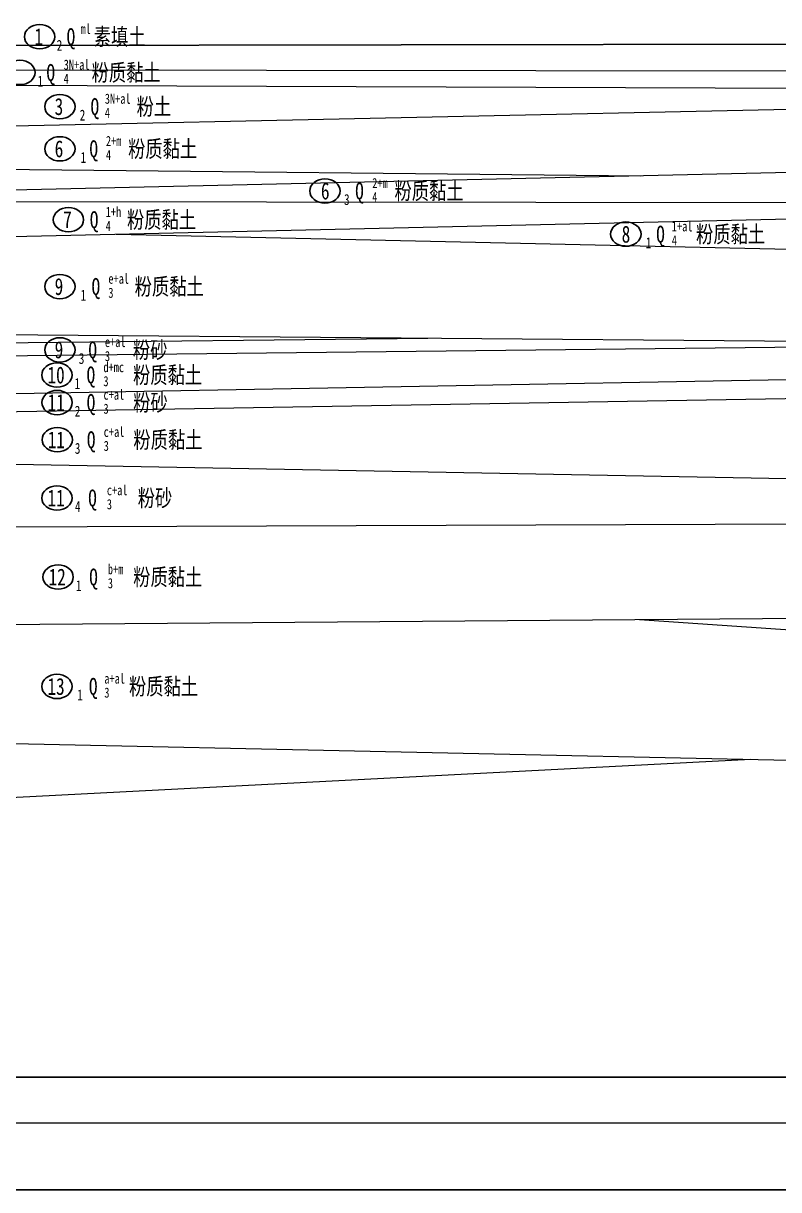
# Model space of a CAD drawing. Header units: millimetres. Extents: x 946 to 3601, y 223 to 2569.
# Drawn here: x 1686.1 to 1760.7, y 222.9 to 338 of the extents above; entities that cross this region are included whole.
import ezdxf

# ---------------------------------------------------------------- set-up
doc = ezdxf.new("R2010")
doc.units = ezdxf.units.MM
doc.layers.add('地质-地层符号', color=3, linetype='Continuous')
doc.layers.add('地质-地面线', color=7, linetype='Continuous')
for name, color, linetype, lineweight in [('地质-地层线', 7, 'Continuous', 15), ('地质-标注栏', 1, 'Continuous', 25), ('标注线及字体', 7, 'Continuous', 15)]:
    doc.layers.add(name, color=color, linetype=linetype, lineweight=lineweight)
doc.styles.add('地层编号', font='', dxfattribs={"width": 0.7, "height": 3})
doc.styles.add('岩土名称', font='', dxfattribs={"width": 0.7, "height": 3})
doc.styles.add('时代', font='', dxfattribs={"width": 0.7, "height": 3})
doc.styles.get('地层编号').set_extended_font_data('仿宋_GB2312')
doc.styles.get('岩土名称').set_extended_font_data('仿宋_GB2312')
doc.styles.get('时代').set_extended_font_data('仿宋_GB2312')

msp = doc.modelspace()

# ---------------------------------------------------------------- linework, layer by layer
at = {"layer": '地质-地层符号', "color": 7, "linetype": 'Continuous'}
for centre in [(1687.73, 336.7), (1685.79, 333.17), (1689.73, 329.8), (1689.73, 325.63), (1715.89, 321.47), (1690.57, 318.63), (1745.58, 317.21), (1689.73, 312.03), (1689.73, 305.78), (1689.44, 303.3), (1689.45, 300.58), (1689.47, 296.91), (1689.44, 291.15), (1689.55, 283.35), (1689.44, 272.55)]:
    msp.add_ellipse(centre, major_axis=(-1.5, 0), ratio=0.8, dxfattribs=at)
at = {"layer": '地质-地层线', "color": 7}
for p, q in [((1597.89, 333.51), (1792.69, 333.31)), ((1597.89, 332.21), (1792.69, 331.51)), ((1597.89, 326.01), (1792.69, 330.21)), ((1597.89, 324.51), (1747.03, 322.98)), ((1597.89, 319.61), (1792.69, 324.01)), ((1636, 320.47), (1792.69, 320.31)), ((1597.89, 315.01), (1792.69, 319.41)), ((1695.29, 317.21), (1792.69, 315.01)), ((1597.89, 308.01), (1792.69, 306.41)), ((1597.89, 305.51), (1726.05, 306.95)), ((1597.89, 304.21), (1792.69, 306.41)), ((1597.89, 299.91), (1792.69, 303.41)), ((1597.89, 298.21), (1792.69, 301.51)), ((1597.89, 296.11), (1792.69, 292.51)), ((1597.89, 288.01), (1792.69, 288.71)), ((1597.89, 278.01), (1792.69, 279.51)), ((1746.93, 279.15), (1792.69, 276.01)), ((1597.89, 268.81), (1792.69, 264.61)), ((1604.76, 257.46), (1757.91, 265.36))]:
    msp.add_line(p, q, dxfattribs=at)
at = {"layer": '地质-地面线', "color": 7, "linetype": 'Continuous'}
msp.add_line((1597.89, 335.71), (1792.69, 336.01), dxfattribs=at)
at = {"layer": '地质-标注栏', "linetype": 'Continuous'}
for p, q in [((1565.37, 233.96), (1818.86, 233.96)), ((1565.37, 222.86), (1818.86, 222.86))]:
    msp.add_line(p, q, dxfattribs=at)
at = {"layer": '标注线及字体', "color": 7, "linetype": 'Continuous'}
msp.add_line((1565.37, 229.46), (1818.86, 229.46), dxfattribs=at)

# ---------------------------------------------------------------- texts
at = {"layer": '地质-地层符号', "color": 7, "linetype": 'Continuous', "width": 0.75}
for s, height, style, p in [('1', 1.67, '地层编号', (1687.21, 335.87)), ('Q', 1.67, '时代', (1690.39, 335.87)), ('ml', 1, '时代', (1691.76, 336.98)), ('素填土', 1.666, '岩土名称', (1693.07, 335.87)), ('2', 1.08, '地层编号', (1689.41, 335.31)), ('Q', 1.67, '时代', (1688.4, 332.33)), ('3N+al', 1, '时代', (1690.1, 333.44)), ('粉质黏土', 1.666, '岩土名称', (1692.86, 332.33)), ('1', 1.08, '地层编号', (1687.53, 331.78)), ('4', 1, '时代', (1690.1, 332.05)), ('3', 1.67, '地层编号', (1689.21, 328.97)), ('Q', 1.67, '时代', (1692.75, 328.97)), ('3N+al', 1, '时代', (1694.16, 330.08)), ('粉土', 1.666, '岩土名称', (1697.3, 328.97)), ('2', 1.08, '地层编号', (1691.68, 328.42)), ('4', 1, '时代', (1694.16, 328.69)), ('6', 1.67, '地层编号', (1689.21, 324.8)), ('Q', 1.67, '时代', (1692.64, 324.8)), ('2+m', 1, '时代', (1694.27, 325.91)), ('粉质黏土', 1.666, '岩土名称', (1696.46, 324.8)), ('1', 1.08, '地层编号', (1691.76, 324.24)), ('4', 1, '时代', (1694.27, 324.52)), ('2+m', 1, '时代', (1720.55, 321.75)), ('粉质黏土', 1.666, '岩土名称', (1722.75, 320.64)), ('6', 1.67, '地层编号', (1715.49, 320.64)), ('Q', 1.67, '时代', (1718.87, 320.64)), ('4', 1, '时代', (1720.55, 320.36)), ('3', 1.08, '地层编号', (1717.77, 320.09)), ('7', 1.67, '地层编号', (1690.05, 317.8)), ('Q', 1.67, '时代', (1692.68, 317.8)), ('1+h', 1, '时代', (1694.25, 318.91)), ('粉质黏土', 1.666, '岩土名称', (1696.35, 317.8)), ('4', 1, '时代', (1694.25, 317.52)), ('8', 1.67, '地层编号', (1745.17, 316.37)), ('Q', 1.67, '时代', (1748.58, 316.37)), ('1+al', 1, '时代', (1750.12, 317.48)), ('粉质黏土', 1.666, '岩土名称', (1752.51, 316.37)), ('1', 1.08, '地层编号', (1747.55, 315.82)), ('4', 1, '时代', (1750.12, 316.1)), ('e+al', 1, '时代', (1694.51, 312.31)), ('9', 1.67, '地层编号', (1689.21, 311.2)), ('Q', 1.67, '时代', (1692.85, 311.2)), ('粉质黏土', 1.666, '岩土名称', (1697.11, 311.2)), ('1', 1.08, '地层编号', (1691.76, 310.64)), ('3', 1, '时代', (1694.51, 310.92)), ('9', 1.67, '地层编号', (1689.21, 304.95)), ('Q', 1.67, '时代', (1692.54, 304.95)), ('e+al', 1, '时代', (1694.17, 306.06)), ('粉砂', 1.666, '岩土名称', (1696.93, 304.95)), ('3', 1.08, '地层编号', (1691.59, 304.39)), ('3', 1, '时代', (1694.17, 304.67)), ('10', 1.666, '地层编号', (1688.5, 302.47)), ('Q', 1.67, '时代', (1692.36, 302.47)), ('d+mc', 1, '时代', (1694.02, 303.58)), ('粉质黏土', 1.666, '岩土名称', (1696.95, 302.47)), ('1', 1.08, '地层编号', (1691.18, 301.92)), ('3', 1, '时代', (1694.02, 302.19)), ('c+al', 1, '时代', (1694.03, 300.86)), ('11', 1.666, '地层编号', (1688.52, 299.75)), ('Q', 1.67, '时代', (1692.37, 299.75)), ('粉砂', 1.666, '岩土名称', (1696.96, 299.75)), ('2', 1.08, '地层编号', (1691.19, 299.19)), ('3', 1, '时代', (1694.03, 299.47)), ('11', 1.666, '地层编号', (1688.53, 296.07)), ('Q', 1.67, '时代', (1692.39, 296.07)), ('c+al', 1, '时代', (1694.05, 297.19)), ('粉质黏土', 1.666, '岩土名称', (1696.98, 296.07)), ('3', 1.08, '地层编号', (1691.2, 295.52)), ('3', 1, '时代', (1694.05, 295.8)), ('11', 1.666, '地层编号', (1688.5, 290.32)), ('Q', 1.67, '时代', (1692.52, 290.32)), ('c+al', 1, '时代', (1694.36, 291.43)), ('粉砂', 1.666, '岩土名称', (1697.41, 290.32)), ('4', 1.08, '地层编号', (1691.21, 289.77)), ('3', 1, '时代', (1694.36, 290.04)), ('b+m', 1, '时代', (1694.46, 283.63)), ('12', 1.666, '地层编号', (1688.61, 282.52)), ('Q', 1.67, '时代', (1692.62, 282.52)), ('粉质黏土', 1.666, '岩土名称', (1696.96, 282.52)), ('1', 1.08, '地层编号', (1691.32, 281.96)), ('3', 1, '时代', (1694.46, 282.24)), ('13', 1.666, '地层编号', (1688.5, 271.72)), ('Q', 1.67, '时代', (1692.59, 271.72)), ('a+al', 1, '时代', (1694.11, 272.83)), ('粉质黏土', 1.666, '岩土名称', (1696.55, 271.72)), ('1', 1.08, '地层编号', (1691.44, 271.17)), ('3', 1, '时代', (1694.11, 271.44))]:
    msp.add_text(s, height=height, dxfattribs=dict(at, style=style)).set_placement(p)

doc.saveas('drawing.dxf')
